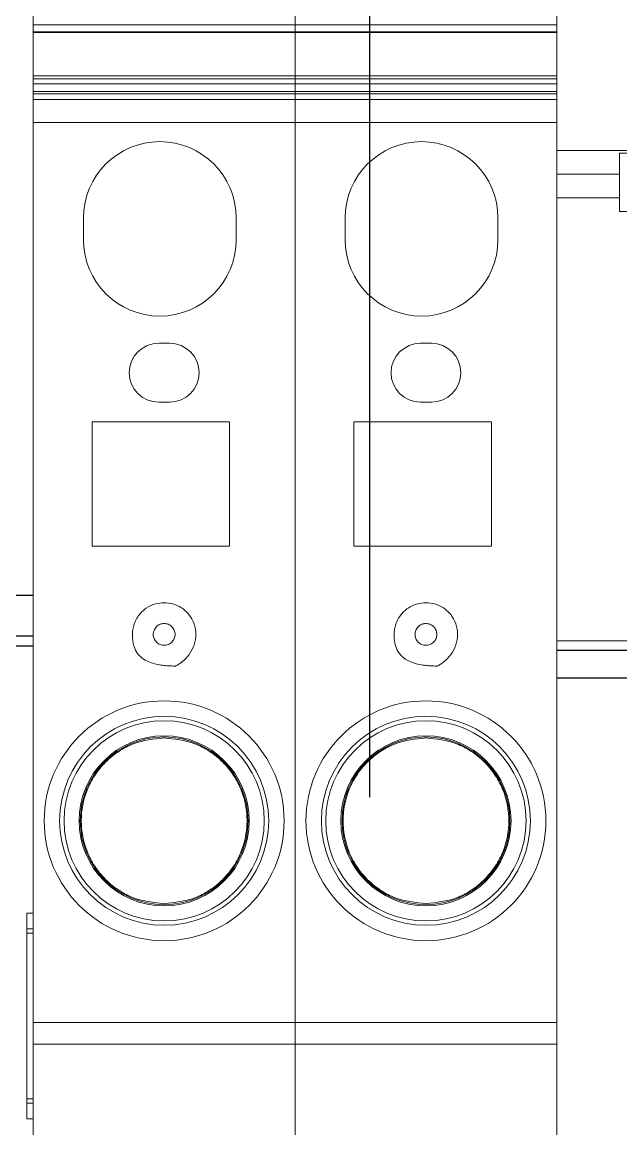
# Model space of a CAD drawing. Extents: x 4137 to 28680, y 2446 to 6814.
# Drawn here: x 16361.3 to 16395.9, y 6413.6 to 6477.6 of the extents above; entities that cross this region are included whole.
import ezdxf

# ---------------------------------------------------------------- set-up
doc = ezdxf.new("R2010")
doc.units = 0
doc.header["$LTSCALE"] = 0.5
doc.layers.get('0').update_dxf_attribs({"linetype": 'CONTINUOUS'})
for name, color, linetype in [('ARCEER', 3, 'CONTINUOUS'), ('DIM', 5, 'CONTINUOUS'), ('VOL', 2, 'CONTINUOUS')]:
    doc.layers.add(name, color=color, linetype=linetype)

msp = doc.modelspace()

# ---------------------------------------------------------------- linework, layer by layer
at = {"color": 7, "linetype": 'Continuous', "lineweight": 15}
for p, q in [((16361.913, 6477.419), (16361.913, 6478.31)), ((16361.913, 6477.419), (16361.913, 6478.31)), ((16377.033, 6478.31), (16377.033, 6477.419)), ((16377.033, 6478.31), (16377.033, 6477.419)), ((16392.153, 6478.31), (16392.153, 6477.419)), ((16392.153, 6478.31), (16392.153, 6477.419)), ((16377.033, 6477.419), (16361.913, 6477.419)), ((16361.913, 6477.419), (16361.913, 6477.007)), ((16377.033, 6477.419), (16361.913, 6477.419)), ((16361.913, 6477.419), (16361.913, 6477.007)), ((16377.033, 6477.007), (16377.033, 6477.419)), ((16392.153, 6477.419), (16377.033, 6477.419)), ((16377.033, 6477.007), (16377.033, 6477.419)), ((16392.153, 6477.419), (16377.033, 6477.419)), ((16392.153, 6477.007), (16392.153, 6477.419)), ((16392.153, 6477.007), (16392.153, 6477.419)), ((16377.033, 6477.007), (16361.913, 6477.007)), ((16361.913, 6477.007), (16361.913, 6476.97)), ((16377.033, 6477.007), (16361.913, 6477.007)), ((16361.913, 6477.007), (16361.913, 6476.97)), ((16377.033, 6476.97), (16361.913, 6476.97)), ((16361.913, 6476.97), (16361.913, 6474.46)), ((16377.033, 6476.97), (16361.913, 6476.97)), ((16361.913, 6476.97), (16361.913, 6474.46)), ((16392.153, 6477.007), (16377.033, 6477.007)), ((16377.033, 6477.007), (16377.033, 6476.97)), ((16392.153, 6477.007), (16377.033, 6477.007)), ((16377.033, 6477.007), (16377.033, 6476.97)), ((16377.033, 6474.46), (16377.033, 6476.97)), ((16392.153, 6476.97), (16377.033, 6476.97)), ((16377.033, 6474.46), (16377.033, 6476.97)), ((16392.153, 6476.97), (16377.033, 6476.97)), ((16392.153, 6477.007), (16392.153, 6476.97)), ((16392.153, 6477.007), (16392.153, 6476.97)), ((16392.153, 6474.46), (16392.153, 6476.97)), ((16392.153, 6474.46), (16392.153, 6476.97)), ((16361.913, 6474.46), (16377.033, 6474.46)), ((16361.913, 6474.46), (16361.913, 6474.29)), ((16361.913, 6474.46), (16377.033, 6474.46)), ((16361.913, 6474.46), (16361.913, 6474.29)), ((16361.913, 6474.29), (16377.033, 6474.29)), ((16361.913, 6474.29), (16361.913, 6474.006)), ((16361.913, 6474.29), (16377.033, 6474.29)), ((16361.913, 6474.29), (16361.913, 6474.006)), ((16361.913, 6474.006), (16377.033, 6474.006)), ((16361.913, 6473.567), (16361.913, 6474.006)), ((16361.913, 6474.006), (16377.033, 6474.006)), ((16361.913, 6473.567), (16361.913, 6474.006)), ((16377.033, 6474.46), (16377.033, 6474.29)), ((16377.033, 6474.46), (16392.153, 6474.46)), ((16377.033, 6474.46), (16377.033, 6474.29)), ((16377.033, 6474.46), (16392.153, 6474.46)), ((16377.033, 6474.006), (16377.033, 6474.29)), ((16377.033, 6474.29), (16392.153, 6474.29)), ((16377.033, 6474.006), (16377.033, 6474.29)), ((16377.033, 6474.29), (16392.153, 6474.29)), ((16377.033, 6474.006), (16377.033, 6473.567)), ((16377.033, 6474.006), (16392.153, 6474.006)), ((16377.033, 6474.006), (16377.033, 6473.567)), ((16377.033, 6474.006), (16392.153, 6474.006)), ((16392.153, 6474.46), (16392.153, 6474.29)), ((16392.153, 6474.46), (16392.153, 6474.29)), ((16392.153, 6474.006), (16392.153, 6474.29)), ((16392.153, 6474.006), (16392.153, 6474.29)), ((16392.153, 6474.006), (16392.153, 6473.567)), ((16392.153, 6474.006), (16392.153, 6473.567)), ((16377.033, 6473.567), (16361.913, 6473.567)), ((16361.913, 6473.567), (16361.913, 6473.419)), ((16377.033, 6473.567), (16361.913, 6473.567)), ((16361.913, 6473.567), (16361.913, 6473.419)), ((16377.033, 6473.419), (16361.913, 6473.419)), ((16361.913, 6473.419), (16361.913, 6473.106)), ((16377.033, 6473.419), (16361.913, 6473.419)), ((16361.913, 6473.419), (16361.913, 6473.106)), ((16392.153, 6473.567), (16377.033, 6473.567)), ((16377.033, 6473.419), (16377.033, 6473.567)), ((16392.153, 6473.567), (16377.033, 6473.567)), ((16377.033, 6473.419), (16377.033, 6473.567)), ((16377.033, 6473.106), (16377.033, 6473.419)), ((16392.153, 6473.419), (16377.033, 6473.419)), ((16377.033, 6473.106), (16377.033, 6473.419)), ((16392.153, 6473.419), (16377.033, 6473.419)), ((16392.153, 6473.419), (16392.153, 6473.567)), ((16392.153, 6473.419), (16392.153, 6473.567)), ((16392.153, 6473.106), (16392.153, 6473.419)), ((16392.153, 6473.106), (16392.153, 6473.419)), ((16377.033, 6473.106), (16361.913, 6473.106)), ((16361.913, 6473.106), (16361.913, 6471.769)), ((16377.033, 6473.106), (16361.913, 6473.106)), ((16361.913, 6473.106), (16361.913, 6471.769)), ((16377.033, 6473.106), (16377.033, 6471.769)), ((16392.153, 6473.106), (16377.033, 6473.106)), ((16377.033, 6473.106), (16377.033, 6471.769)), ((16392.153, 6473.106), (16377.033, 6473.106)), ((16392.153, 6473.106), (16392.153, 6471.769)), ((16392.153, 6473.106), (16392.153, 6471.769)), ((16377.033, 6471.769), (16361.913, 6471.769)), ((16361.913, 6471.769), (16361.913, 6419.758)), ((16377.033, 6471.769), (16361.913, 6471.769)), ((16361.913, 6471.769), (16361.913, 6419.758)), ((16377.033, 6419.758), (16377.033, 6471.769)), ((16392.153, 6471.769), (16377.033, 6471.769)), ((16377.033, 6419.758), (16377.033, 6471.769)), ((16392.153, 6471.769), (16377.033, 6471.769)), ((16392.153, 6468.76), (16392.153, 6471.769)), ((16392.153, 6468.76), (16392.153, 6471.769)), ((16392.153, 6470.158), (16460.193, 6470.158)), ((16392.153, 6470.158), (16460.193, 6470.158)), ((16395.769, 6469.993), (16398.39, 6469.993)), ((16395.769, 6468.787), (16395.769, 6469.993)), ((16395.769, 6469.993), (16398.39, 6469.993)), ((16395.769, 6468.787), (16395.769, 6469.993)), ((16392.153, 6468.787), (16395.769, 6468.787)), ((16392.153, 6468.787), (16395.769, 6468.787)), ((16392.153, 6467.414), (16392.153, 6468.76)), ((16392.153, 6467.414), (16392.153, 6468.76)), ((16392.153, 6467.414), (16395.769, 6467.414)), ((16392.153, 6441.808), (16392.153, 6467.414)), ((16392.153, 6467.414), (16395.769, 6467.414)), ((16392.153, 6441.808), (16392.153, 6467.414)), ((16395.769, 6466.63), (16395.769, 6467.414)), ((16395.769, 6466.63), (16395.769, 6467.414)), ((16398.489, 6466.63), (16395.769, 6466.63)), ((16398.489, 6466.63), (16395.769, 6466.63)), ((16364.811, 6464.992), (16364.811, 6466.252)), ((16364.811, 6464.992), (16364.811, 6466.252)), ((16373.631, 6466.252), (16373.631, 6464.992)), ((16373.631, 6466.252), (16373.631, 6464.992)), ((16379.931, 6464.992), (16379.931, 6466.252)), ((16379.931, 6464.992), (16379.931, 6466.252)), ((16388.751, 6466.252), (16388.751, 6464.992)), ((16388.751, 6466.252), (16388.751, 6464.992)), ((16369.158, 6459.007), (16369.788, 6459.007)), ((16369.158, 6459.007), (16369.788, 6459.007)), ((16384.278, 6459.007), (16384.908, 6459.007)), ((16384.278, 6459.007), (16384.908, 6459.007)), ((16369.788, 6455.605), (16369.158, 6455.605)), ((16369.788, 6455.605), (16369.158, 6455.605)), ((16384.908, 6455.605), (16384.278, 6455.605)), ((16384.908, 6455.605), (16384.278, 6455.605)), ((16365.315, 6447.289), (16365.315, 6454.471)), ((16365.315, 6454.471), (16373.253, 6454.471)), ((16365.315, 6447.289), (16365.315, 6454.471)), ((16365.315, 6454.471), (16373.253, 6454.471)), ((16373.253, 6454.471), (16373.253, 6447.289)), ((16373.253, 6454.471), (16373.253, 6447.289)), ((16380.435, 6454.471), (16388.373, 6454.471)), ((16380.435, 6447.289), (16380.435, 6454.471)), ((16380.435, 6454.471), (16388.373, 6454.471)), ((16380.435, 6447.289), (16380.435, 6454.471)), ((16388.373, 6454.471), (16388.373, 6447.289)), ((16388.373, 6454.471), (16388.373, 6447.289)), ((16373.253, 6447.289), (16365.315, 6447.289)), ((16373.253, 6447.289), (16365.315, 6447.289)), ((16388.373, 6447.289), (16380.435, 6447.289)), ((16388.373, 6447.289), (16380.435, 6447.289)), ((16460.193, 6441.808), (16392.153, 6441.808)), ((16392.153, 6441.277), (16392.153, 6441.808)), ((16460.193, 6441.808), (16392.153, 6441.808)), ((16392.153, 6441.277), (16392.153, 6441.808)), ((16392.153, 6439.671), (16392.153, 6441.277)), ((16392.153, 6439.671), (16392.153, 6441.277)), ((16392.153, 6387.246), (16392.153, 6439.671)), ((16392.153, 6387.246), (16392.153, 6439.671)), ((16361.535, 6426.082), (16361.913, 6426.082)), ((16361.535, 6414.191), (16361.535, 6426.082)), ((16361.535, 6426.082), (16361.913, 6426.082)), ((16361.535, 6414.191), (16361.535, 6426.082)), ((16361.913, 6425.176), (16361.535, 6425.176)), ((16361.913, 6425.176), (16361.535, 6425.176)), ((16361.535, 6424.924), (16361.913, 6424.924)), ((16361.535, 6424.924), (16361.913, 6424.924)), ((16361.913, 6419.758), (16377.033, 6419.758)), ((16361.913, 6419.758), (16361.913, 6418.498)), ((16361.913, 6419.758), (16377.033, 6419.758)), ((16361.913, 6419.758), (16361.913, 6418.498)), ((16377.033, 6418.498), (16377.033, 6419.758)), ((16377.033, 6419.758), (16392.153, 6419.758)), ((16377.033, 6418.498), (16377.033, 6419.758)), ((16377.033, 6419.758), (16392.153, 6419.758)), ((16377.033, 6418.498), (16361.913, 6418.498)), ((16361.913, 6418.498), (16361.913, 6408.418)), ((16377.033, 6418.498), (16361.913, 6418.498)), ((16361.913, 6418.498), (16361.913, 6408.418)), ((16377.033, 6408.418), (16377.033, 6418.498)), ((16392.153, 6418.498), (16377.033, 6418.498)), ((16377.033, 6408.418), (16377.033, 6418.498)), ((16392.153, 6418.498), (16377.033, 6418.498)), ((16361.913, 6415.348), (16361.535, 6415.348)), ((16361.913, 6415.348), (16361.535, 6415.348)), ((16361.913, 6415.096), (16361.535, 6415.096)), ((16361.913, 6415.096), (16361.535, 6415.096)), ((16361.913, 6414.191), (16361.535, 6414.191)), ((16361.913, 6414.191), (16361.535, 6414.191))]:
    msp.add_line(p, q, dxfattribs=at)
for centre, radius in [((16369.473, 6431.413), 6.93), ((16369.473, 6431.413), 6.93), ((16384.593, 6431.413), 6.93), ((16384.593, 6431.413), 6.93), ((16369.473, 6431.413), 6.037), ((16369.473, 6431.413), 6.037), ((16369.473, 6431.413), 5.784), ((16369.473, 6431.413), 5.784), ((16384.593, 6431.413), 6.037), ((16384.593, 6431.413), 6.037), ((16384.593, 6431.413), 5.784), ((16384.593, 6431.413), 5.784), ((16369.473, 6431.413), 4.914), ((16369.473, 6431.413), 4.914), ((16369.473, 6431.413), 4.848), ((16369.473, 6431.413), 4.848), ((16384.593, 6431.413), 4.914), ((16384.593, 6431.413), 4.914), ((16384.593, 6431.413), 4.848), ((16384.593, 6431.413), 4.848)]:
    msp.add_circle(centre, radius, dxfattribs=at)
for centre, radius, start, end in [((16369.221, 6466.252), 4.41, 0, 180), ((16369.221, 6466.252), 4.41, 0, 180), ((16384.341, 6466.252), 4.41, 0, 180), ((16384.341, 6466.252), 4.41, 0, 180), ((16369.221, 6464.992), 4.41, 180, 0), ((16369.221, 6464.992), 4.41, 180, 0), ((16384.341, 6464.992), 4.41, 180, 0), ((16384.341, 6464.992), 4.41, 180, 0), ((16369.158, 6457.306), 1.701, 90, 270), ((16369.158, 6457.306), 1.701, 90, 270), ((16369.788, 6457.306), 1.701, 270, 90), ((16369.788, 6457.306), 1.701, 270, 90), ((16384.278, 6457.306), 1.701, 90, 270), ((16384.278, 6457.306), 1.701, 90, 270), ((16384.908, 6457.306), 1.701, 270, 90), ((16384.908, 6457.306), 1.701, 270, 90)]:
    msp.add_arc(centre, radius, start, end, dxfattribs=at)
for points, knots in [([(16395.769, 6467.414), (16395.769, 6467.598), (16395.769, 6467.965), (16395.769, 6468.398), (16395.769, 6468.703), (16395.769, 6468.759), (16395.769, 6468.787)], [0, 0, 0, 0, 0.249999, 0.500002, 0.750002, 1, 1, 1, 1]), ([(16395.769, 6467.414), (16395.769, 6467.598), (16395.769, 6467.965), (16395.769, 6468.398), (16395.769, 6468.703), (16395.769, 6468.759), (16395.769, 6468.787)], [0, 0, 0, 0, 0.249999, 0.500002, 0.750002, 1, 1, 1, 1]), ([(16369.473, 6444.018), (16369.643, 6444.004), (16369.984, 6443.977), (16370.487, 6443.745), (16370.93, 6443.355), (16371.234, 6442.806), (16371.34, 6442.189), (16371.234, 6441.566), (16370.926, 6440.982), (16370.555, 6440.613), (16370.274, 6440.428), (16370.176, 6440.38), (16370.134, 6440.358), (16370.097, 6440.351), (16369.983, 6440.361), (16369.771, 6440.362), (16369.455, 6440.391), (16368.976, 6440.458), (16368.451, 6440.616), (16367.994, 6440.97), (16367.722, 6441.42), (16367.624, 6441.992), (16367.654, 6442.653), (16367.944, 6443.268), (16368.418, 6443.725), (16368.947, 6443.978), (16369.313, 6444.006), (16369.473, 6444.018)], [0, 0, 0, 0, 0.04406, 0.08812, 0.141376, 0.194633, 0.24789, 0.301124, 0.355766, 0.416795, 0.434765, 0.442693, 0.445442, 0.446868, 0.452463, 0.474848, 0.502012, 0.534724, 0.60076, 0.641364, 0.682136, 0.734114, 0.789822, 0.85194, 0.905196, 0.958453, 1, 1, 1, 1]), ([(16369.473, 6444.018), (16369.643, 6444.004), (16369.984, 6443.977), (16370.487, 6443.745), (16370.93, 6443.355), (16371.234, 6442.806), (16371.34, 6442.189), (16371.234, 6441.566), (16370.926, 6440.982), (16370.555, 6440.613), (16370.274, 6440.428), (16370.176, 6440.38), (16370.134, 6440.358), (16370.097, 6440.351), (16369.983, 6440.361), (16369.771, 6440.362), (16369.455, 6440.391), (16368.976, 6440.458), (16368.451, 6440.616), (16367.994, 6440.97), (16367.722, 6441.42), (16367.624, 6441.992), (16367.654, 6442.653), (16367.944, 6443.268), (16368.418, 6443.725), (16368.947, 6443.978), (16369.313, 6444.006), (16369.473, 6444.018)], [0, 0, 0, 0, 0.04406, 0.08812, 0.141376, 0.194633, 0.24789, 0.301124, 0.355766, 0.416795, 0.434765, 0.442693, 0.445442, 0.446868, 0.452463, 0.474848, 0.502012, 0.534724, 0.60076, 0.641364, 0.682136, 0.734114, 0.789822, 0.85194, 0.905196, 0.958453, 1, 1, 1, 1]), ([(16384.593, 6444.018), (16384.763, 6444.004), (16385.104, 6443.977), (16385.607, 6443.745), (16386.05, 6443.355), (16386.354, 6442.806), (16386.46, 6442.189), (16386.354, 6441.566), (16386.046, 6440.982), (16385.675, 6440.613), (16385.394, 6440.428), (16385.296, 6440.38), (16385.254, 6440.358), (16385.217, 6440.351), (16385.103, 6440.361), (16384.891, 6440.362), (16384.575, 6440.391), (16384.096, 6440.458), (16383.571, 6440.616), (16383.114, 6440.97), (16382.842, 6441.42), (16382.744, 6441.992), (16382.774, 6442.653), (16383.064, 6443.268), (16383.538, 6443.725), (16384.067, 6443.978), (16384.433, 6444.006), (16384.593, 6444.018)], [0, 0, 0, 0, 0.04406, 0.08812, 0.141376, 0.194633, 0.24789, 0.301124, 0.355765, 0.416795, 0.434765, 0.442693, 0.445442, 0.446868, 0.452463, 0.474848, 0.502011, 0.534724, 0.60076, 0.641364, 0.682136, 0.734114, 0.789822, 0.851939, 0.905196, 0.958453, 1, 1, 1, 1]), ([(16384.593, 6444.018), (16384.763, 6444.004), (16385.104, 6443.977), (16385.607, 6443.745), (16386.05, 6443.355), (16386.354, 6442.806), (16386.46, 6442.189), (16386.354, 6441.566), (16386.046, 6440.982), (16385.675, 6440.613), (16385.394, 6440.428), (16385.296, 6440.38), (16385.254, 6440.358), (16385.217, 6440.351), (16385.103, 6440.361), (16384.891, 6440.362), (16384.575, 6440.391), (16384.096, 6440.458), (16383.571, 6440.616), (16383.114, 6440.97), (16382.842, 6441.42), (16382.744, 6441.992), (16382.774, 6442.653), (16383.064, 6443.268), (16383.538, 6443.725), (16384.067, 6443.978), (16384.433, 6444.006), (16384.593, 6444.018)], [0, 0, 0, 0, 0.04406, 0.08812, 0.141376, 0.194633, 0.24789, 0.301124, 0.355765, 0.416795, 0.434765, 0.442693, 0.445442, 0.446868, 0.452463, 0.474848, 0.502011, 0.534724, 0.60076, 0.641364, 0.682136, 0.734114, 0.789822, 0.851939, 0.905196, 0.958453, 1, 1, 1, 1]), ([(16369.473, 6441.556), (16369.394, 6441.565), (16369.272, 6441.578), (16369.125, 6441.656), (16369.025, 6441.737), (16368.943, 6441.838), (16368.867, 6441.985), (16368.828, 6442.186), (16368.867, 6442.388), (16368.942, 6442.534), (16369.024, 6442.635), (16369.124, 6442.716), (16369.271, 6442.795), (16369.394, 6442.808), (16369.473, 6442.816)], [0, 0, 0, 0, 0.119721, 0.184688, 0.25, 0.314971, 0.380276, 0.500005, 0.619724, 0.68469, 0.75, 0.814967, 0.880279, 1, 1, 1, 1]), ([(16369.473, 6441.556), (16369.394, 6441.565), (16369.272, 6441.578), (16369.125, 6441.656), (16369.025, 6441.737), (16368.943, 6441.838), (16368.867, 6441.985), (16368.828, 6442.186), (16368.867, 6442.388), (16368.942, 6442.534), (16369.024, 6442.635), (16369.124, 6442.716), (16369.271, 6442.795), (16369.394, 6442.808), (16369.473, 6442.816)], [0, 0, 0, 0, 0.119721, 0.184688, 0.25, 0.314971, 0.380276, 0.500005, 0.619724, 0.68469, 0.75, 0.814967, 0.880279, 1, 1, 1, 1]), ([(16369.473, 6442.816), (16369.552, 6442.808), (16369.674, 6442.795), (16369.821, 6442.716), (16369.921, 6442.635), (16370.003, 6442.535), (16370.079, 6442.388), (16370.118, 6442.186), (16370.079, 6441.985), (16370.003, 6441.838), (16369.922, 6441.738), (16369.821, 6441.656), (16369.675, 6441.578), (16369.552, 6441.565), (16369.473, 6441.556)], [0, 0, 0, 0, 0.119722, 0.184689, 0.25, 0.314964, 0.380277, 0.499996, 0.619725, 0.684689, 0.75, 0.814967, 0.880278, 1, 1, 1, 1]), ([(16369.473, 6442.816), (16369.552, 6442.808), (16369.674, 6442.795), (16369.821, 6442.716), (16369.921, 6442.635), (16370.003, 6442.535), (16370.079, 6442.388), (16370.118, 6442.186), (16370.079, 6441.985), (16370.003, 6441.838), (16369.922, 6441.738), (16369.821, 6441.656), (16369.675, 6441.578), (16369.552, 6441.565), (16369.473, 6441.556)], [0, 0, 0, 0, 0.119722, 0.184689, 0.25, 0.314964, 0.380277, 0.499996, 0.619725, 0.684689, 0.75, 0.814967, 0.880278, 1, 1, 1, 1]), ([(16384.593, 6441.556), (16384.514, 6441.565), (16384.392, 6441.578), (16384.245, 6441.656), (16384.145, 6441.737), (16384.063, 6441.838), (16383.987, 6441.985), (16383.948, 6442.186), (16383.987, 6442.388), (16384.062, 6442.534), (16384.144, 6442.635), (16384.244, 6442.716), (16384.391, 6442.795), (16384.514, 6442.808), (16384.593, 6442.816)], [0, 0, 0, 0, 0.1197217, 0.1846889, 0.2500005, 0.3149712, 0.3802759, 0.5000047, 0.6197243, 0.6846889, 0.7499996, 0.8149672, 0.8802783, 1, 1, 1, 1]), ([(16384.593, 6441.556), (16384.514, 6441.565), (16384.392, 6441.578), (16384.245, 6441.656), (16384.145, 6441.737), (16384.063, 6441.838), (16383.987, 6441.985), (16383.948, 6442.186), (16383.987, 6442.388), (16384.062, 6442.534), (16384.144, 6442.635), (16384.244, 6442.716), (16384.391, 6442.795), (16384.514, 6442.808), (16384.593, 6442.816)], [0, 0, 0, 0, 0.1197217, 0.1846889, 0.2500005, 0.3149712, 0.3802759, 0.5000047, 0.6197243, 0.6846889, 0.7499996, 0.8149672, 0.8802783, 1, 1, 1, 1]), ([(16384.593, 6442.816), (16384.672, 6442.808), (16384.794, 6442.795), (16384.941, 6442.716), (16385.041, 6442.635), (16385.123, 6442.535), (16385.199, 6442.388), (16385.238, 6442.186), (16385.199, 6441.985), (16385.123, 6441.838), (16385.042, 6441.738), (16384.941, 6441.656), (16384.795, 6441.578), (16384.672, 6441.565), (16384.593, 6441.556)], [0, 0, 0, 0, 0.119721, 0.184689, 0.25, 0.314964, 0.380276, 0.499996, 0.619725, 0.684689, 0.75, 0.814967, 0.880279, 1, 1, 1, 1]), ([(16384.593, 6442.816), (16384.672, 6442.808), (16384.794, 6442.795), (16384.941, 6442.716), (16385.041, 6442.635), (16385.123, 6442.535), (16385.199, 6442.388), (16385.238, 6442.186), (16385.199, 6441.985), (16385.123, 6441.838), (16385.042, 6441.738), (16384.941, 6441.656), (16384.795, 6441.578), (16384.672, 6441.565), (16384.593, 6441.556)], [0, 0, 0, 0, 0.119721, 0.184689, 0.25, 0.314964, 0.380276, 0.499996, 0.619725, 0.684689, 0.75, 0.814967, 0.880279, 1, 1, 1, 1]), ([(16369.473, 6426.625), (16368.871, 6426.689), (16367.944, 6426.788), (16366.829, 6427.385), (16366.063, 6428.003), (16365.441, 6428.77), (16364.863, 6429.884), (16364.569, 6431.413), (16364.863, 6432.942), (16365.441, 6434.057), (16366.063, 6434.824), (16366.829, 6435.442), (16367.944, 6436.039), (16368.871, 6436.137), (16369.473, 6436.201)], [0, 0, 0, 0, 0.1197284, 0.1841806, 0.25, 0.3158197, 0.3802718, 0.5, 0.6197282, 0.6841803, 0.75, 0.8158194, 0.8802716, 1, 1, 1, 1]), ([(16369.473, 6426.625), (16368.871, 6426.689), (16367.944, 6426.788), (16366.829, 6427.385), (16366.063, 6428.003), (16365.441, 6428.77), (16364.863, 6429.884), (16364.569, 6431.413), (16364.863, 6432.942), (16365.441, 6434.057), (16366.063, 6434.824), (16366.829, 6435.442), (16367.944, 6436.039), (16368.871, 6436.137), (16369.473, 6436.201)], [0, 0, 0, 0, 0.1197284, 0.1841806, 0.25, 0.3158197, 0.3802718, 0.5, 0.6197282, 0.6841803, 0.75, 0.8158194, 0.8802716, 1, 1, 1, 1]), ([(16369.473, 6436.201), (16370.075, 6436.137), (16371.002, 6436.039), (16372.117, 6435.442), (16372.883, 6434.824), (16373.505, 6434.057), (16374.083, 6432.942), (16374.377, 6431.413), (16374.083, 6429.884), (16373.505, 6428.77), (16372.883, 6428.003), (16372.117, 6427.385), (16371.002, 6426.788), (16370.075, 6426.689), (16369.473, 6426.625)], [0, 0, 0, 0, 0.119728, 0.184181, 0.25, 0.31582, 0.380272, 0.5, 0.619728, 0.68418, 0.75, 0.815819, 0.880272, 1, 1, 1, 1]), ([(16369.473, 6436.201), (16370.075, 6436.137), (16371.002, 6436.039), (16372.117, 6435.442), (16372.883, 6434.824), (16373.505, 6434.057), (16374.083, 6432.942), (16374.377, 6431.413), (16374.083, 6429.884), (16373.505, 6428.77), (16372.883, 6428.003), (16372.117, 6427.385), (16371.002, 6426.788), (16370.075, 6426.689), (16369.473, 6426.625)], [0, 0, 0, 0, 0.119728, 0.184181, 0.25, 0.31582, 0.380272, 0.5, 0.619728, 0.68418, 0.75, 0.815819, 0.880272, 1, 1, 1, 1]), ([(16384.593, 6426.625), (16383.991, 6426.689), (16383.064, 6426.788), (16381.949, 6427.385), (16381.183, 6428.003), (16380.561, 6428.77), (16379.983, 6429.884), (16379.689, 6431.413), (16379.983, 6432.942), (16380.561, 6434.057), (16381.183, 6434.824), (16381.949, 6435.442), (16383.064, 6436.039), (16383.991, 6436.137), (16384.593, 6436.201)], [0, 0, 0, 0, 0.119728, 0.184181, 0.25, 0.31582, 0.380272, 0.5, 0.619728, 0.68418, 0.75, 0.815819, 0.880272, 1, 1, 1, 1]), ([(16384.593, 6426.625), (16383.991, 6426.689), (16383.064, 6426.788), (16381.949, 6427.385), (16381.183, 6428.003), (16380.561, 6428.77), (16379.983, 6429.884), (16379.689, 6431.413), (16379.983, 6432.942), (16380.561, 6434.057), (16381.183, 6434.824), (16381.949, 6435.442), (16383.064, 6436.039), (16383.991, 6436.137), (16384.593, 6436.201)], [0, 0, 0, 0, 0.119728, 0.184181, 0.25, 0.31582, 0.380272, 0.5, 0.619728, 0.68418, 0.75, 0.815819, 0.880272, 1, 1, 1, 1]), ([(16384.593, 6436.201), (16385.195, 6436.137), (16386.122, 6436.039), (16387.237, 6435.442), (16388.003, 6434.824), (16388.625, 6434.057), (16389.203, 6432.942), (16389.497, 6431.413), (16389.203, 6429.884), (16388.625, 6428.77), (16388.003, 6428.003), (16387.237, 6427.385), (16386.122, 6426.788), (16385.195, 6426.689), (16384.593, 6426.625)], [0, 0, 0, 0, 0.119728, 0.184181, 0.25, 0.31582, 0.380272, 0.5, 0.619728, 0.68418, 0.75, 0.815819, 0.880272, 1, 1, 1, 1]), ([(16384.593, 6436.201), (16385.195, 6436.137), (16386.122, 6436.039), (16387.237, 6435.442), (16388.003, 6434.824), (16388.625, 6434.057), (16389.203, 6432.942), (16389.497, 6431.413), (16389.203, 6429.884), (16388.625, 6428.77), (16388.003, 6428.003), (16387.237, 6427.385), (16386.122, 6426.788), (16385.195, 6426.689), (16384.593, 6426.625)], [0, 0, 0, 0, 0.119728, 0.184181, 0.25, 0.31582, 0.380272, 0.5, 0.619728, 0.68418, 0.75, 0.815819, 0.880272, 1, 1, 1, 1])]:
    msp.add_open_spline(points, degree=3, knots=knots, dxfattribs=at)
at = {"layer": 'ARCEER'}
for p, q in [((16359.141, 6444.454), (16361.913, 6444.454)), ((16359.141, 6444.454), (16361.913, 6444.454)), ((16361.913, 6444.433), (16359.141, 6444.433)), ((16361.913, 6444.433), (16359.141, 6444.433)), ((16359.141, 6442.109), (16361.913, 6442.109)), ((16359.141, 6442.109), (16361.913, 6442.109)), ((16361.913, 6441.501), (16359.141, 6441.501)), ((16361.913, 6441.501), (16359.141, 6441.501))]:
    msp.add_line(p, q, dxfattribs=at)
at = {"layer": 'DIM'}
msp.add_line((16381.343, 6659.891), (16381.343, 6432.769), dxfattribs=at)
msp.add_line((16381.343, 6659.891), (16381.343, 6432.769), dxfattribs=at)
at = {"layer": 'VOL'}
for p, q in [((16392.153, 6441.277), (16460.193, 6441.277)), ((16392.153, 6441.277), (16460.193, 6441.277)), ((16392.153, 6439.671), (16460.193, 6439.671)), ((16392.153, 6439.671), (16460.193, 6439.671))]:
    msp.add_line(p, q, dxfattribs=at)

doc.saveas('drawing.dxf')
